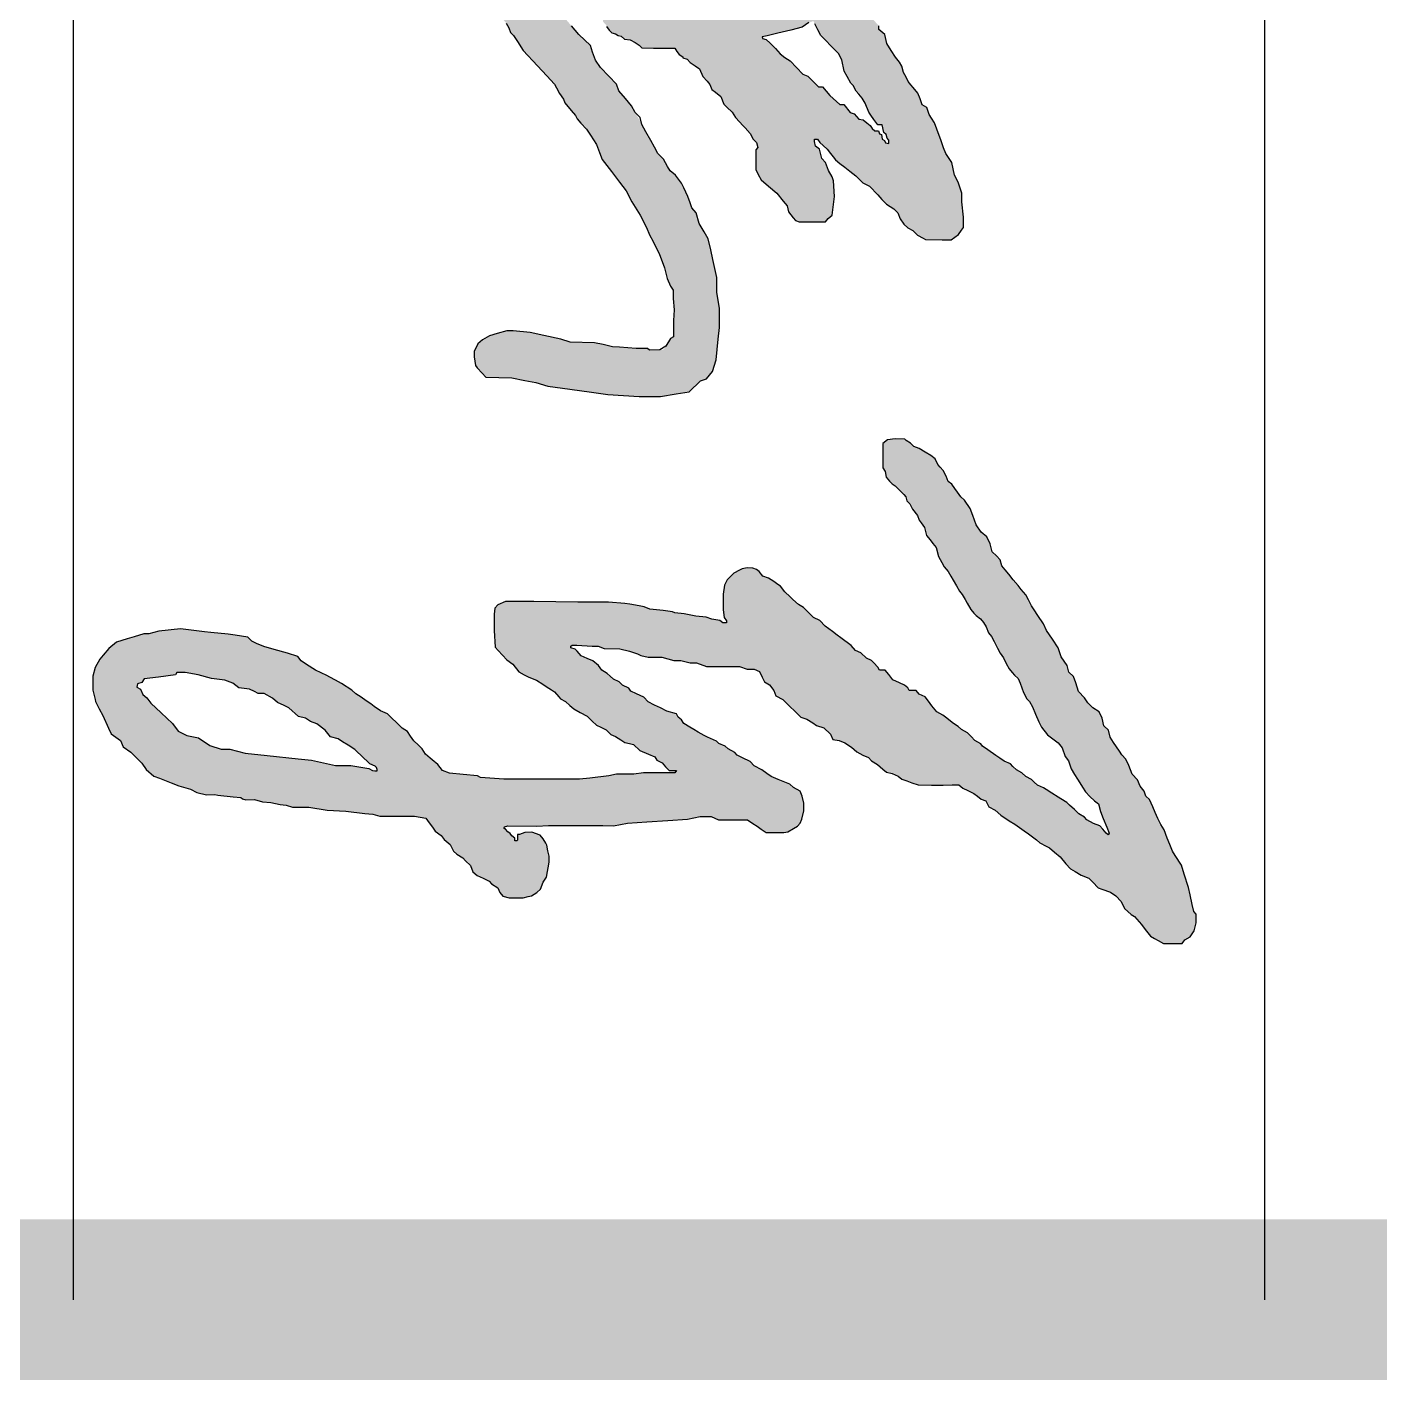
# Model space of a CAD drawing. Extents: x 14207793 to 14719554, y -1675802 to -1228715.
# Drawn here: x 14412658 to 14413670, y -1674662 to -1673651 of the extents above; entities that cross this region are included whole.
import ezdxf

# ---------------------------------------------------------------- set-up
doc = ezdxf.new("R2010")
doc.units = 0
doc.header["$LTSCALE"] = 500
doc.header["$MEASUREMENT"] = 0
doc.layers.get('0').update_dxf_attribs({"linetype": 'CONTINUOUS'})
doc.layers.add('PUB_TITLE', color=4, linetype='CONTINUOUS')

# ---------------------------------------------------------------- blocks, each defined once
blk = doc.blocks.new('dfgj')
h = blk.add_hatch(color=256)
h.dxf.hatch_style = 1
h.paths.add_polyline_path([(26513.1, 19971.4), (26517.3, 19977.7), (26523.4, 19987), (26526.8, 19992.2), (26535.8, 20000), (26539.3, 20003), (26544.1, 20012.1), (26550.9, 20019.7), (26557.2, 20026.8), (26563.4, 20038.2), (26570, 20050.3), (26578.7, 20059.2), (26586.2, 20066.9), (26589.9, 20074.7), (26594.5, 20084.2), (26602.9, 20092.7), (26606.3, 20100.8), (26612.4, 20110.5), (26616.9, 20117.6), (26618.9, 20125.9), (26620.7, 20133.3), (26631, 20144), (26637.8, 20159.6), (26642.7, 20170.7), (26648.5, 20174.6), (26653.4, 20184.1), (26660, 20190.1), (26666.8, 20196.2), (26666.8, 20209.7), (26670.7, 20206.7), (26670.7, 20191.2), (26670.7, 20151), (26673.6, 20133.5), (26673.6, 20102.6), (26676.6, 20088.9), (26680.3, 20055), (26682.2, 20036.9), (26682.2, 20012.7), (26682.2, 19976.9), (26682.2, 19950.2), (26682.2, 19902.4), (26679.4, 19860.7), (26676.5, 19855.6), (26674.1, 19829.8), (26671.8, 19805.4), (26666.9, 19793.1), (26656.4, 19784.6), (26647.9, 19774.6), (26644.8, 19770.9), (26637.8, 19762.7), (26628.1, 19757.1), (26621.7, 19750.4), (26614.1, 19742.2), (26605.4, 19736.2), (26597.2, 19730.5), (26591.4, 19721.3), (26582, 19711.7), (26572.9, 19702.4), (26566, 19695.3), (26560.8, 19682.9), (26552.7, 19671.5), (26548.3, 19665.3), (26542.5, 19657.2), (26536.2, 19648.3), (26530.6, 19638.8), (26523.9, 19631.6), (26512.1, 19613.1), (26506.1, 19602.3), (26500.7, 19592.7), (26497.5, 19587), (26487.9, 19567), (26477.8, 19551.1), (26471.7, 19541.6), (26464.1, 19535.3), (26458, 19517), (26451.2, 19493.3), (26446, 19474.8), (26440.9, 19461.8), (26436.3, 19453.9), (26429.4, 19446.7), (26426, 19424), (26424.2, 19411.7), (26421, 19380.9), (26419.8, 19369.3), (26414.8, 19326.4), (26418.5, 19287.9), (26423.7, 19270.1), (26423.7, 19261.1), (26428.9, 19244), (26432.6, 19231.8), (26438.3, 19212.9), (26449.6, 19199.2), (26461.5, 19189.1), (26468.8, 19182.9), (26483.4, 19174.7), (26498.9, 19170.6), (26523.5, 19170.6), (26540.4, 19174.7), (26544, 19175.5), (26556.8, 19182.1), (26568.6, 19188.1), (26591.7, 19198.7), (26601.6, 19203.3), (26613.4, 19219.6), (26624.7, 19224.6), (26634.1, 19238.2), (26653.8, 19257.8), (26665.2, 19265.8), (26676.7, 19279.4), (26680.6, 19289.3), (26685.3, 19301.2), (26688.9, 19310.1), (26694.1, 19323.4), (26700.2, 19344.7), (26705.7, 19355.6), (26710.1, 19373.1), (26709.4, 19387.5), (26710.8, 19393.3), (26713.5, 19420.1), (26714.9, 19434.1), (26717, 19436.7), (26718.9, 19442.8), (26718.5, 19458.1), (26722.6, 19472.5), (26724, 19487.2), (26727.2, 19504.2), (26728.6, 19514.6), (26732.3, 19525.9), (26732.3, 19554.8), (26737.3, 19587.8), (26739, 19621.2), (26743.5, 19654.7), (26744.3, 19669), (26748.4, 19681.4), (26748.4, 19705), (26748.4, 19724.3), (26748.4, 19742.9), (26751.5, 19763.2), (26760.1, 19769.5), (26767.6, 19775), (26774.7, 19780.2), (26782.4, 19790.6), (26789.4, 19796.1), (26798.7, 19806.5), (26810.6, 19812.4), (26815.6, 19818.5), (26822.4, 19829.1), (26827.5, 19834.2), (26836.1, 19842.7), (26847.1, 19847.1), (26853.5, 19854.6), (26858.6, 19865.5), (26863.6, 19876.3), (26868.6, 19880.1), (26875.5, 19891.3), (26884.3, 19894.8), (26890.8, 19900.3), (26893.5, 19911.7), (26893.5, 19923), (26893.5, 19936.5), (26891.4, 19945.6), (26890.1, 19951.4), (26884.3, 19960.7), (26878.2, 19967.6), (26865.5, 19972.1), (26857, 19978.2), (26829.8, 19982.8), (26819.3, 19982.7), (26809.6, 19980.8), (26799.6, 19978.9), (26796, 19976.7), (26788.6, 19972.4), (26781.7, 19966.7), (26776.8, 19951.8), (26776.9, 19939.4), (26781.7, 19926.8), (26783.7, 19926.8), (26788.6, 19926.7), (26792.3, 19926.5), (26792.3, 19921.7), (26786.9, 19920.9), (26783.1, 19916.4), (26779.2, 19913.4), (26776, 19909.2), (26771.5, 19905.3), (26769.7, 19902.1), (26767, 19903.1), (26765.4, 19909.3), (26765.9, 19961.1), (26764.6, 19981.7), (26764.6, 20007.8), (26765, 20078.7), (26765.1, 20097.6), (26760.4, 20122.2), (26758.1, 20157), (26755.7, 20194), (26753.4, 20229), (26748.8, 20251.6), (26748.8, 20271.4), (26754.6, 20284.5), (26754.6, 20304.2), (26754.6, 20325.3), (26754.6, 20336.1), (26761.1, 20345.7), (26766.1, 20352.9), (26771.2, 20360.4), (26777, 20369), (26777, 20382.4), (26777, 20400.5), (26775.8, 20407.7), (26770, 20417.8), (26765.8, 20425.1), (26760.7, 20429.9), (26753.6, 20432.9), (26738.6, 20436.1), (26725.2, 20436.1), (26712.3, 20433.1), (26703.8, 20429.6), (26696.9, 20418.1), (26690.9, 20411.2), (26687.4, 20402.4), (26682.7, 20390.6), (26677.7, 20377.8), (26671.9, 20370.1), (26665.4, 20361.2), (26658.5, 20347.7), (26651, 20340.4), (26644.2, 20326.9), (26639.4, 20317.3), (26634.6, 20313.5), (26628.1, 20301.5), (26623.7, 20296.3), (26619, 20285.1), (26614.6, 20280.7), (26607.5, 20265), (26604.6, 20258.7), (26598.3, 20248.2), (26593.6, 20240.2), (26589.4, 20233.2), (26583.2, 20222.8), (26576.6, 20218.2), (26571.8, 20212.7), (26566.2, 20209.6), (26561.3, 20192.5), (26555.4, 20180.9), (26550.2, 20170.4), (26544.5, 20159.1), (26536.2, 20151.2), (26530.2, 20138.6), (26525.3, 20128.3), (26520.3, 20124.4), (26515.1, 20113.2), (26508.8, 20107.6), (26504.5, 20097.6), (26498.7, 20091.2), (26494, 20086), (26488, 20076.7), (26479.8, 20070.5), (26471.7, 20060.7), (26467.3, 20050.8), (26462.5, 20040.1), (26454.4, 20032.5), (26450.5, 20028.9), (26448.2, 20021.2), (26445.4, 20021.2), (26443.8, 20024), (26443.8, 20032.2), (26445.6, 20059.7), (26445.6, 20070.2), (26449.7, 20080.9), (26450.3, 20108.5), (26454.2, 20125.8), (26458.9, 20140.2), (26462, 20146.3), (26465.3, 20159.4), (26465.3, 20183.4), (26471.2, 20204.6), (26471.2, 20217.5), (26475.3, 20233.6), (26475.3, 20245.1), (26481.4, 20262.7), (26481.4, 20290.1), (26481.4, 20304.7), (26481.4, 20321.8), (26486.3, 20335.1), (26486.3, 20347.9), (26490.3, 20357.1), (26500.5, 20362.2), (26508.9, 20366.4), (26514.1, 20374.8), (26524.1, 20382.8), (26533.9, 20386.6), (26540.5, 20399), (26552.1, 20410.7), (26561.9, 20420.7), (26568.5, 20427.5), (26571.9, 20431), (26575.4, 20441.3), (26582.2, 20452.2), (26586.4, 20458.9), (26590.6, 20471.7), (26601.9, 20483.6), (26611.5, 20488.1), (26613.3, 20499.2), (26617.3, 20509.3), (26625.2, 20520.9), (26633.7, 20530.5), (26639.8, 20541), (26643.8, 20551.2), (26649.4, 20556.4), (26656, 20567.5), (26664.2, 20576.9), (26669.6, 20583.1), (26672.2, 20593.5), (26676.7, 20604.3), (26682.2, 20610.4), (26685.4, 20619.7), (26688.5, 20628.7), (26692.4, 20640), (26693.2, 20663.6), (26693.2, 20684.5), (26692.2, 20700), (26692.2, 20707.1), (26692.2, 20712.1), (26698.1, 20719.1), (26702.5, 20728), (26707.8, 20738.8), (26712.8, 20745.5), (26717.6, 20752), (26721.1, 20760.1), (26731.7, 20765.6), (26737.4, 20776.7), (26746.6, 20786.6), (26756.3, 20801.9), (26762.5, 20811.8), (26774.2, 20828.7), (26779.4, 20836.2), (26790.5, 20850.1), (26795.7, 20856.6), (26801.3, 20867.5), (26804.5, 20873.5), (26812.2, 20882.4), (26820.8, 20892.3), (26832.7, 20902.5), (26842.1, 20910.7), (26846.9, 20919.2), (26853, 20930), (26858.5, 20943.6), (26865.8, 20950.7), (26875.6, 20960.4), (26877.9, 20966.8), (26883.6, 20982.3), (26889.8, 20991.8), (26900, 21001.3), (26912.3, 21007.2), (26923.2, 21018.9), (26926.8, 21025), (26940.9, 21037.2), (26949.8, 21044.1), (26955.7, 21048.8), (26961.6, 21053.3), (26965.7, 21060.6), (26969.4, 21067), (26974.9, 21076.5), (26974.9, 21092.6), (26974.9, 21103.3), (26974.7, 21109.8), (26968.3, 21114.4), (26963.1, 21123.7), (26952.1, 21130.8), (26938.1, 21134.6), (26922.5, 21134.6), (26917.9, 21130.3), (26905.1, 21127.5), (26888.3, 21123.9), (26875, 21121), (26851.2, 21113.4), (26835.1, 21108.3), (26818.4, 21097.3), (26810.6, 21092.2), (26798.4, 21087.5), (26787.3, 21083.2), (26772.4, 21077.5), (26763.2, 21071.6), (26752.2, 21066.6), (26741.3, 21061.7), (26731.5, 21057.3), (26718.6, 21051.6), (26712.6, 21045.1), (26703.8, 21042.3), (26694.6, 21035.2), (26683.2, 21030.1), (26673.4, 21020.5), (26657.8, 21014.7), (26646.4, 21009.6), (26639, 21002.1), (26632.3, 20998.3), (26616.7, 20987.6), (26607.6, 20981.4), (26594.9, 20978.3), (26587, 20970.5), (26573.4, 20967.4), (26562.2, 20961.7), (26555, 20950.7), (26546.1, 20941.5), (26537.2, 20935.6), (26525.9, 20925.2), (26510.6, 20920.1), (26499.3, 20916.4), (26491.7, 20908.1), (26479.9, 20905), (26464.3, 20894.5), (26448.5, 20889.2), (26432.9, 20878.6), (26417.6, 20868.1), (26405.8, 20862.6), (26391.1, 20853), (26380.7, 20846.2), (26373.5, 20841.5), (26363, 20835.9), (26353.9, 20831.1), (26344.4, 20823.2), (26337.5, 20817.5), (26327.2, 20809), (26317.4, 20800.9), (26309.8, 20794.6), (26302.7, 20788.7), (26291.8, 20785.5), (26284.4, 20779.4), (26277.4, 20771.2), (26263.3, 20767.9), (26251, 20762.1), (26242.3, 20751.9), (26229.5, 20743.2), (26221.2, 20740.1), (26212.8, 20736.9), (26200.5, 20732.2), (26185.7, 20722.2), (26179.7, 20715.7), (26171.1, 20709.6), (26165, 20705.2), (26157, 20699.5), (26152.2, 20693), (26142.8, 20689.8), (26132.8, 20684.5), (26127, 20679), (26122.3, 20674.6), (26112.1, 20669.8), (26105.8, 20662.3), (26099.8, 20652.3), (26093.3, 20641.4), (26089.9, 20632.3), (26084.3, 20626.2), (26079.4, 20618.4), (26077, 20616.2), (26076.2, 20598.5), (26078.4, 20585.4), (26084.5, 20576.9), (26097.4, 20576.9), (26114, 20576.9), (26127.8, 20576.9), (26134.6, 20580.7), (26144.7, 20583), (26151.4, 20589), (26156.2, 20593.2), (26160.1, 20599), (26169, 20607.8), (26175.3, 20614), (26179.3, 20617.9), (26186.9, 20619.7), (26192, 20624.7), (26201.6, 20629.4), (26212.6, 20638.3), (26221, 20641.7), (26225.9, 20645.2), (26234.4, 20651.2), (26248.6, 20654.8), (26256.3, 20661), (26262.5, 20665.9), (26269.6, 20671.6), (26285.9, 20676.1), (26296.4, 20681.8), (26304.2, 20686.1), (26312.8, 20693), (26321.1, 20697.9), (26328.1, 20702), (26337.9, 20707.7), (26347.8, 20713.5), (26353.3, 20718.2), (26362.4, 20723.4), (26369.1, 20727.2), (26380.1, 20733.5), (26386.5, 20739.1), (26390.8, 20742.9), (26396.5, 20750.7), (26403.3, 20755.9), (26411, 20760.5), (26421.8, 20764.9), (26428.1, 20770.5), (26437.1, 20775.1), (26448.8, 20781), (26457.8, 20785.6), (26466.1, 20791.5), (26476.1, 20796.6), (26485.6, 20801.5), (26492.1, 20807), (26497.1, 20811.4), (26502.8, 20817.6), (26511.2, 20821.5), (26528.2, 20827.5), (26539.3, 20833.4), (26543.9, 20838), (26553.7, 20843.3), (26566.7, 20848.8), (26580.1, 20854.7), (26589.9, 20859.3), (26603.1, 20870.2), (26610.3, 20879.5), (26617.6, 20888.8), (26626.7, 20896.1), (26642.1, 20901.4), (26649.5, 20907.6), (26663.8, 20911.9), (26673.7, 20918), (26682.3, 20923.4), (26688.6, 20927.3), (26696.5, 20932.3), (26704.8, 20937.5), (26712.9, 20945.1), (26720.6, 20953.9), (26726.4, 20960.6), (26740, 20964.5), (26752.1, 20969.3), (26767.9, 20975.7), (26778.3, 20979.9), (26781.1, 20977.9), (26778.5, 20974.2), (26771.5, 20968.2), (26765.6, 20963.1), (26761.2, 20951.8), (26754.7, 20940.1), (26750, 20936), (26743.8, 20925.8), (26736.4, 20917.8), (26728.6, 20909.3), (26724, 20904.3), (26717.4, 20893.8), (26714.4, 20889.1), (26707.4, 20877.9), (26700.8, 20867.3), (26697.9, 20862.7), (26692.9, 20852.2), (26687.4, 20846.1), (26682.9, 20841.3), (26677.5, 20831.5), (26671.1, 20824.2), (26665.7, 20814.5), (26659.8, 20808.2), (26654.8, 20804), (26650.1, 20793.1), (26644.7, 20785.3), (26639.9, 20778.2), (26630, 20763.9), (26623.6, 20754.5), (26619.4, 20751.5), (26613.2, 20740.7), (26606.4, 20734), (26599.7, 20727.3), (26594, 20717), (26588.2, 20711.1), (26583.3, 20702.4), (26571.7, 20688.1), (26568.2, 20683.9), (26562.3, 20672.8), (26551.6, 20664.3), (26543.4, 20657.9), (26535.9, 20652), (26531.1, 20641.3), (26524.2, 20635.9), (26524.2, 20623.9), (26519.7, 20621.2), (26514.7, 20615.4), (26510.8, 20606.7), (26505.4, 20594.8), (26496.1, 20587.3), (26488.3, 20580.9), (26488.3, 20571.1), (26482.8, 20568.2), (26475.2, 20560.6), (26471.1, 20556.5), (26466.9, 20547.7), (26457.2, 20537.6), (26453, 20528.3), (26444.5, 20520.6), (26438.9, 20513.1), (26435.9, 20509), (26430.7, 20502.2), (26425.9, 20495.7), (26419.4, 20487), (26409.6, 20474), (26399.6, 20464.5), (26394.4, 20453.5), (26388.8, 20447.9), (26382.1, 20441.2), (26376.6, 20435.7), (26371.2, 20426.8), (26362.1, 20416.8), (26357.5, 20411.7), (26348.6, 20402.1), (26338.9, 20394.7), (26335.4, 20389.7), (26330.5, 20382.7), (26324.1, 20373.6), (26320.9, 20363.4), (26312.8, 20356.7), (26309, 20351.7), (26306.3, 20345.6), (26305.9, 20335.3), (26307.5, 20326.2), (26309.9, 20321.5), (26315.2, 20311.5), (26327.6, 20299.6), (26337, 20294.8), (26353.1, 20292.8), (26367, 20292.8), (26380.8, 20292.8), (26394.3, 20294.2), (26400.5, 20298.3), (26404, 20298.3), (26404, 20291.9), (26400, 20286.8), (26397.4, 20272.7), (26393.6, 20262.1), (26392.1, 20244.2), (26388, 20223.4), (26386.1, 20206.5), (26384.3, 20202.7), (26382.2, 20185.7), (26379.3, 20161.9), (26375.3, 20151.8), (26373.6, 20142.9), (26370.9, 20126.2), (26369.6, 20117.6), (26367, 20088.5), (26367, 20062.9), (26367, 20033.7), (26365.7, 19955.3), (26365.7, 19905.1), (26372.1, 19891.5), (26377.8, 19886.1), (26388.6, 19884.8), (26404.3, 19884.8), (26417.4, 19884.8), (26447, 19886.8), (26453.4, 19892.2), (26469.9, 19907.8), (26477.3, 19918.4), (26490.9, 19929), (26496.4, 19938.5), (26500.9, 19946.4), (26505.9, 19960.4)])
h.paths.add_polyline_path([(26661.3, 19675.4), (26664.8, 19676.5), (26667.2, 19676.5), (26667.2, 19672.4), (26667.1, 19668.5), (26663.3, 19661.7), (26657.9, 19629.9), (26657.9, 19602.6), (26648.6, 19560), (26646, 19536.1), (26640, 19481.1), (26635.8, 19441.7), (26628.7, 19414.2), (26628.7, 19399.1), (26622.5, 19378.7), (26608.5, 19358.8), (26604.4, 19337.9), (26597, 19322.5), (26583.2, 19312.2), (26564.2, 19292), (26546.9, 19273.6), (26537.6, 19266.5), (26531.6, 19259.3), (26521.9, 19255.2), (26518.3, 19248.8), (26512.8, 19249.9), (26510.2, 19257.5), (26503.8, 19262), (26500.4, 19287.4), (26496.4, 19317.9), (26492.6, 19320), (26492.6, 19334.7), (26496.2, 19357.8), (26503.2, 19381.7), (26506.2, 19405.7), (26511.5, 19419.8), (26519.5, 19430.4), (26521.9, 19449.5), (26526.3, 19458.1), (26529.7, 19465), (26529.7, 19475.3), (26537.8, 19490.3), (26545.9, 19499.4), (26551.3, 19511.1), (26555.4, 19519.7), (26570.6, 19536.7), (26573.5, 19549.1), (26579.8, 19558.3), (26583.6, 19569.5), (26595.1, 19584.2), (26606.9, 19593.7), (26610.7, 19607.5), (26615.5, 19615), (26621.9, 19624.8), (26629.6, 19636.8), (26633.7, 19641.2), (26640.3, 19648.1), (26655.2, 19663.9), (26659.1, 19673.1)], flags=16)
h = blk.add_hatch(color=256)
h.dxf.hatch_style = 1
h.paths.add_polyline_path([(25690.2, 20443.1), (25690.2, 20458), (25690.2, 20474.8), (25684.1, 20479.6), (25678.1, 20486.4), (25645, 20490.7), (25617.1, 20488.9), (25609.6, 20486.7), (25598.7, 20480.4), (25584.1, 20474.5), (25577.1, 20468.4), (25560.5, 20464), (25555.5, 20456.8), (25546.9, 20455), (25543, 20455), (25543, 20460.7), (25548.7, 20464.4), (25554.1, 20470.4), (25560.6, 20477.9), (25568.4, 20483.9), (25574.2, 20488.3), (25579.9, 20492.6), (25586, 20500.5), (25592.8, 20509.3), (25599.8, 20518.3), (25608, 20528.8), (25620.3, 20541.1), (25626.3, 20552.9), (25642, 20567.7), (25650, 20575.2), (25658.5, 20583.2), (25666.6, 20596.2), (25673.8, 20603.6), (25684.5, 20607.7), (25694, 20614.1), (25700.7, 20621.3), (25705.7, 20630.2), (25713.6, 20638.8), (25718.9, 20648.6), (25721.3, 20653), (25722.2, 20682.6), (25722.2, 20698.6), (25712.4, 20711.7), (25704.7, 20717.1), (25699.9, 20720.5), (25681.9, 20720.5), (25654.1, 20717.7), (25639.2, 20717.7), (25619.2, 20710.9), (25607.1, 20704.4), (25584.3, 20699.4), (25568.1, 20689.1), (25558.2, 20684.7), (25545.7, 20680.8), (25525, 20673.1), (25513.7, 20669), (25505.4, 20663.6), (25498.8, 20659.4), (25486.2, 20655.2), (25481.6, 20647.1), (25471.1, 20643.1), (25460.9, 20639.2), (25450.7, 20630.8), (25445.8, 20626.8), (25439.9, 20621.9), (25432.7, 20618.3), (25424, 20613.9), (25412.8, 20610.5), (25405.7, 20606.7), (25396.7, 20599.1), (25385, 20591.9), (25372.4, 20584.2), (25356.7, 20580.3), (25347.6, 20569.7), (25340.9, 20569.7), (25334.5, 20563.8), (25324.6, 20554.8), (25315.1, 20549), (25305.6, 20536.8), (25301, 20534), (25294.6, 20537.4), (25285.1, 20542.4), (25279, 20548.4), (25264, 20553.3), (25254.7, 20556.4), (25245.4, 20559.5), (25231.9, 20556.2), (25224.2, 20548.2), (25203.7, 20528), (25183.3, 20507.8), (25176.9, 20492.3), (25172.8, 20482.6), (25167.5, 20472.1), (25165.4, 20453), (25165.4, 20434.1), (25165.8, 20419), (25156.2, 20412.9), (25150.3, 20399), (25144.8, 20390.2), (25141.3, 20384.7), (25135.3, 20375.2), (25128.5, 20364.4), (25119.9, 20354.9), (25113.8, 20343), (25110.3, 20333), (25105, 20318), (25103.4, 20301.7), (25103.4, 20287.5), (25103.4, 20274.7), (25103.4, 20270), (25108.6, 20263.4), (25108.9, 20254.1), (25114, 20248.8), (25124.4, 20244.4), (25133.8, 20243.3), (25143.8, 20243.3), (25154.2, 20245.8), (25157.4, 20247.7), (25166.4, 20252.9), (25170.6, 20264.6), (25174.4, 20272.3), (25177.1, 20286.9), (25180.1, 20291.5), (25181.1, 20301.6), (25184.7, 20306.8), (25189.3, 20313.3), (25192.7, 20315.2), (25192.7, 20324.5), (25197.2, 20329.1), (25202.4, 20330.2), (25206.3, 20338.3), (25214.7, 20346.7), (25219, 20353.3), (25232, 20366.6), (25233.2, 20372), (25233.2, 20379.6), (25239.1, 20383.6), (25247.2, 20390.7), (25252.8, 20395.7), (25256.4, 20400.3), (25257.9, 20402.3), (25263.2, 20397), (25264.8, 20392), (25264.8, 20369.1), (25269.1, 20362), (25270.3, 20347), (25275.5, 20342.4), (25275.5, 20326.3), (25281.2, 20307.5), (25287.4, 20291.5), (25292.8, 20283.4), (25290, 20268), (25285.7, 20263.7), (25284, 20256), (25278.4, 20250.9), (25276.1, 20246.6), (25270.6, 20246.6), (25267.7, 20234.3), (25260.2, 20230.8), (25256.7, 20221.7), (25248.9, 20218.6), (25242.6, 20209.7), (25234.3, 20202.3), (25234.3, 20180.1), (25233.6, 20156.8), (25238.4, 20149.5), (25245.7, 20142.8), (25260.4, 20141.7), (25275, 20143.4), (25283.9, 20143.4), (25286.3, 20141), (25286.3, 20136.1), (25282.4, 20133.7), (25280.5, 20131), (25271.2, 20131), (25265.5, 20131), (25259.5, 20123.9), (25256.7, 20104.5), (25258.7, 20084.6), (25261.3, 20079.5), (25267.1, 20072.8), (25276.7, 20072), (25284.1, 20072), (25298.1, 20072), (25311.2, 20072), (25314.6, 20077.5), (25318.4, 20078.8), (25333.6, 20078.8), (25339.7, 20084.4), (25342.2, 20085.2), (25348.7, 20089.6), (25353.4, 20094.4), (25355.1, 20100.7), (25358.5, 20106), (25359.5, 20111.1), (25364.8, 20117.2), (25365.8, 20126.8), (25370.8, 20135.8), (25375.7, 20143.1), (25380.4, 20147.9), (25380.6, 20168.9), (25380.8, 20181.7), (25380.8, 20197.3), (25380.8, 20206.4), (25386.7, 20210.4), (25392.3, 20214.4), (25396.2, 20221.1), (25397.8, 20221), (25400.2, 20228.4), (25406.1, 20234), (25412.3, 20242.9), (25417.7, 20250.7), (25431.1, 20256.7), (25439.8, 20264), (25445.3, 20268.6), (25454.5, 20272.2), (25459.4, 20278.7), (25466.8, 20288.3), (25480.6, 20293.9), (25485.6, 20299.1), (25494.9, 20308.7), (25504.5, 20314.6), (25511.9, 20321.5), (25518.7, 20327.8), (25522.8, 20331.6), (25532.6, 20340.6), (25542.8, 20346), (25548.7, 20352.1), (25557.5, 20354.5), (25562, 20350.7), (25573.8, 20350.7), (25586.8, 20350.7), (25596.9, 20350.7), (25605.5, 20355.2), (25615.2, 20360.3), (25626.6, 20373.4), (25639.1, 20387.9), (25653.3, 20399.4), (25661.7, 20406.3), (25672, 20408.8), (25682.9, 20417.5), (25687.9, 20421.5), (25690.1, 20427.9)])
h.paths.add_polyline_path([(25332.5, 20453.2), (25337.5, 20455.7), (25347.9, 20461), (25358.5, 20466.6), (25366.7, 20474.6), (25377.1, 20484.8), (25390.3, 20497.7), (25401.4, 20503.7), (25422, 20508.2), (25431.1, 20513.1), (25443.1, 20519.7), (25447.3, 20524.1), (25457.1, 20529.4), (25462.5, 20534.1), (25469.7, 20540.3), (25478.6, 20545.4), (25494.9, 20551.9), (25499.8, 20555.4), (25507.9, 20561.1), (25517.3, 20567.8), (25517.3, 20575.6), (25531.1, 20578.8), (25534.6, 20582.5), (25541.2, 20584.3), (25544.6, 20587.8), (25550.5, 20587.8), (25549.2, 20581.7), (25545.1, 20579.6), (25543, 20575.9), (25534.8, 20574.5), (25533.4, 20571), (25528.1, 20569.1), (25528.1, 20562.4), (25523.9, 20557.6), (25518.5, 20554.1), (25513.7, 20548.4), (25508.3, 20542.1), (25507, 20534.3), (25497.9, 20525.8), (25495.1, 20518.9), (25480.9, 20507.3), (25480.9, 20500), (25465, 20482.2), (25449.6, 20469.3), (25449.6, 20462.6), (25430.4, 20443.4), (25427.2, 20434.3), (25403.5, 20411.8), (25397.4, 20402.1), (25390.7, 20393.9), (25381.2, 20386), (25377.4, 20381.9), (25372, 20376.3), (25365.5, 20369.3), (25363.4, 20362.9), (25360.7, 20362.3), (25359.1, 20370.9), (25354.3, 20390), (25348.6, 20413), (25343.5, 20433.1), (25335.4, 20445.4)], flags=16)
h = blk.add_hatch(color=256)
h.dxf.hatch_style = 1
h.paths.add_polyline_path([(24892.3, 19832), (24892.3, 19732.5), (24892.3, 19694.3), (24901.4, 19685.2), (24912.3, 19680.6), (24931.2, 19676.9), (24949.4, 19676.9), (24966.9, 19685.3), (24994.1, 19717.6), (25001.3, 19731.2), (25004.7, 19743.6), (25006.8, 19751.4), (25010.9, 19766.7), (25015.4, 19783.2), (25018, 19792.9), (25020.1, 19800.5), (25020.4, 19800.4), (25021.2, 19802.1), (25025.9, 19797.3), (25035.9, 19791.8), (25056.9, 19787.6), (25087.7, 19786.1), (25132.6, 19786.1), (25140.1, 19788.5), (25155.1, 19790.1), (25174.9, 19799.2), (25189.5, 19806.8), (25197.6, 19812), (25211.2, 19815.8), (25218.8, 19821.7), (25228, 19826.2), (25233.7, 19831), (25241.7, 19837.7), (25249, 19842.4), (25258.2, 19848.5), (25275.5, 19858.3), (25281.5, 19862.8), (25285.6, 19868.5), (25303.3, 19877.9), (25307.8, 19885.4), (25316.7, 19889.8), (25324.3, 19896.3), (25328.9, 19900.2), (25339.8, 19909.4), (25352.7, 19914.3), (25359.7, 19920.8), (25385.2, 19936.8), (25430.3, 19978.5), (25444.7, 19992.4), (25461.7, 20001.3), (25471.7, 20008.6), (25478.3, 20010.9), (25491.6, 20022), (25520, 20045.8), (25548.6, 20065.5), (25579.2, 20077.5), (25600.6, 20093.9), (25619.2, 20108.1), (25634.7, 20119.9), (25654.5, 20129.9), (25677.9, 20145.1), (25700, 20156.3), (25713, 20161.5), (25724.9, 20167.8), (25735, 20173), (25746.1, 20178.8), (25771.9, 20187.9), (25790.8, 20192.8), (25804.4, 20198.9), (25811.6, 20203.6), (25826.4, 20203.6), (25846.6, 20205.6), (25865.4, 20204), (25883.4, 20204), (25894.5, 20204.3), (25897.4, 20198.9), (25917.2, 20186.8), (25918.5, 20161.2), (25915.7, 20157.9), (25915.7, 20138), (25913.4, 20107.8), (25912.5, 20095.8), (25908.6, 20079), (25905.3, 20063.6), (25904.4, 20020.3), (25898.8, 20003.9), (25887, 19949.2), (25884.3, 19918.7), (25884.3, 19907.8), (25892.8, 19876.4), (25899.9, 19864), (25906.9, 19856.1), (25921, 19849.2), (25930.3, 19849.2), (25945.6, 19851.5), (25950.2, 19854.6), (25966.8, 19870.4), (25967.6, 19916.3), (25972.2, 19939.3), (25976.1, 19959.2), (25982.5, 19980.4), (25988, 20019.6), (25993.5, 20058.1), (25997.6, 20087.1), (26001.1, 20143), (26001.1, 20181.1), (25992.8, 20232.3), (25973.3, 20252), (25969.8, 20263.2), (25956.2, 20273.9), (25935.9, 20279.9), (25878.3, 20286.1), (25843.9, 20286.1), (25815.8, 20281.5), (25789.2, 20281.5), (25756.8, 20274.3), (25720, 20266.1), (25708, 20259), (25698.7, 20253.4), (25692.8, 20249.8), (25674.2, 20244.8), (25665.1, 20236.6), (25644.6, 20230), (25621.2, 20218.3), (25606.8, 20207.6), (25598.9, 20198), (25578.4, 20186.5), (25568.1, 20176.4), (25556.9, 20170.2), (25545.3, 20163.8), (25529.7, 20155.1), (25495.7, 20136.4), (25495.4, 20136.1), (25483.4, 20129.6), (25470.7, 20118.8), (25456.5, 20106.8), (25445, 20102.5), (25430.6, 20088.8), (25407.6, 20066.9), (25375.8, 20056.2), (25356.7, 20035.8), (25340.9, 20022.4), (25331.3, 20014.2), (25323.5, 20007.6), (25315, 20000.4), (25295.5, 19988.3), (25268.9, 19966.7), (25260.1, 19959.6), (25238.6, 19942.1), (25222.9, 19929.4), (25207.2, 19924.2), (25187.8, 19908.1), (25172, 19895.1), (25154.2, 19886.3), (25140.2, 19879.4), (25121.2, 19870), (25128.3, 19881), (25135.2, 19891.7), (25160.3, 19911.8), (25169.3, 19923.5), (25180.1, 19944.6), (25180.1, 19985.8), (25174.1, 19992.5), (25162.6, 19997.8), (25148.4, 20000.2), (25137.2, 19995.4), (25127.8, 19988.2), (25116.4, 19978), (25101.8, 19963.2), (25092.4, 19953.6), (25078.5, 19939.5), (25054.7, 19915.4), (25052.3, 19909.7), (25046, 19905.6), (25041.8, 19898.7), (25036.4, 19884.4), (25034.5, 19901.9), (25029.2, 19908.4), (25023, 19912.9), (25006.7, 19915.9), (24999.5, 19915.9), (24996.9, 19915), (24984.7, 19907.4), (24975.7, 19895.9), (24976, 19947.6), (24979.8, 19967.8), (24981, 20003.4), (24985.5, 20028.3), (24985.1, 20096.4), (24989.1, 20140.4), (24989.1, 20188.1), (24989.1, 20209.1), (24996.4, 20250.7), (24997.2, 20290.8), (25001.5, 20321.3), (25001.5, 20348.5), (25001.5, 20360.2), (25005.8, 20386.4), (25005.8, 20409.8), (25005.8, 20429.9), (25010.9, 20457.5), (25011.3, 20490.2), (25008.8, 20502.2), (25008.8, 20517), (25012.1, 20544.1), (25008.5, 20554.1), (25008.5, 20563), (25004.7, 20581.1), (25001.2, 20596.2), (24998.7, 20607.4), (24996.9, 20626.6), (24992.6, 20649.8), (24968.4, 20679.3), (24962.7, 20682.9), (24947.6, 20685), (24931.3, 20685), (24927, 20680.9), (24907.8, 20663.2), (24903, 20656.5), (24905.2, 20607.9), (24914.7, 20586.2), (24925.7, 20568.8), (24931.2, 20560.1), (24931.2, 20526.4), (24931.5, 20520.5), (24934.7, 20516.3), (24934.9, 20491.8), (24931.9, 20486.3), (24931, 20434.5), (24930.2, 20395.3), (24926.9, 20374.7), (24921, 20337.9), (24916, 20233.1), (24913, 20168.7), (24907.7, 20115), (24900.7, 19990), (24897.7, 19899.6)])
for points in [[(26077, 20616.2), (26076.2, 20598.5), (26078.4, 20585.4), (26084.5, 20576.9), (26097.4, 20576.9), (26114, 20576.9), (26127.8, 20576.9), (26134.6, 20580.7), (26144.7, 20583), (26151.4, 20589), (26156.2, 20593.2), (26160.1, 20599), (26169, 20607.8), (26175.3, 20614), (26179.3, 20617.9), (26186.9, 20619.7), (26192, 20624.7), (26201.6, 20629.4), (26212.6, 20638.3), (26221, 20641.7), (26225.9, 20645.2), (26234.4, 20651.2), (26248.6, 20654.8), (26256.3, 20661), (26262.5, 20665.9), (26269.6, 20671.6), (26285.9, 20676.1), (26296.4, 20681.8), (26304.2, 20686.1), (26312.8, 20693), (26321.1, 20697.9), (26328.1, 20702), (26337.9, 20707.7), (26347.8, 20713.5), (26353.3, 20718.2), (26362.4, 20723.4), (26369.1, 20727.2), (26380.1, 20733.5), (26386.5, 20739.1), (26390.8, 20742.9), (26396.5, 20750.7), (26403.3, 20755.9), (26411, 20760.5), (26421.8, 20764.9), (26428.1, 20770.5), (26437.1, 20775.1), (26448.8, 20781), (26457.8, 20785.6), (26466.1, 20791.5), (26476.1, 20796.6), (26485.6, 20801.5), (26492.1, 20807), (26497.1, 20811.4), (26502.8, 20817.6), (26511.2, 20821.5), (26528.2, 20827.5), (26539.3, 20833.4), (26543.9, 20838), (26553.7, 20843.3), (26566.7, 20848.8), (26580.1, 20854.7), (26589.9, 20859.3), (26603.1, 20870.2), (26610.3, 20879.5), (26617.6, 20888.8), (26626.7, 20896.1), (26642.1, 20901.4), (26649.5, 20907.6), (26663.8, 20911.9), (26673.7, 20918), (26682.3, 20923.4), (26688.6, 20927.3), (26696.5, 20932.3), (26704.8, 20937.5), (26712.9, 20945.1), (26720.6, 20953.9), (26726.4, 20960.6), (26740, 20964.5), (26752.1, 20969.3), (26767.9, 20975.7), (26778.3, 20979.9), (26781.1, 20977.9), (26778.5, 20974.2), (26771.5, 20968.2), (26765.6, 20963.1), (26761.2, 20951.8), (26754.7, 20940.1), (26750, 20936), (26743.8, 20925.8), (26736.4, 20917.8), (26728.6, 20909.3), (26724, 20904.3), (26717.4, 20893.8), (26714.4, 20889.1), (26707.4, 20877.9), (26700.8, 20867.3), (26697.9, 20862.7), (26692.9, 20852.2), (26687.4, 20846.1), (26682.9, 20841.3), (26677.5, 20831.5), (26671.1, 20824.2), (26665.7, 20814.5), (26659.8, 20808.2), (26654.8, 20804), (26650.1, 20793.1), (26644.7, 20785.3), (26639.9, 20778.2), (26630, 20763.9), (26623.6, 20754.5), (26619.4, 20751.5), (26613.2, 20740.7), (26606.4, 20734), (26599.7, 20727.3), (26594, 20717), (26588.2, 20711.1), (26583.3, 20702.4), (26571.7, 20688.1), (26568.2, 20683.9), (26562.3, 20672.8), (26551.6, 20664.3), (26543.4, 20657.9), (26535.9, 20652), (26531.1, 20641.3), (26524.2, 20635.9), (26524.2, 20623.9), (26519.7, 20621.2), (26514.7, 20615.4), (26510.8, 20606.7), (26505.4, 20594.8), (26496.1, 20587.3), (26488.3, 20580.9), (26488.3, 20571.1), (26482.8, 20568.2), (26475.2, 20560.6), (26471.1, 20556.5), (26466.9, 20547.7), (26457.2, 20537.6), (26453, 20528.3), (26444.5, 20520.6), (26438.9, 20513.1), (26435.9, 20509), (26430.7, 20502.2), (26425.9, 20495.7), (26419.4, 20487), (26409.6, 20474), (26399.6, 20464.5), (26394.4, 20453.5), (26388.8, 20447.9), (26382.1, 20441.2), (26376.6, 20435.7), (26371.2, 20426.8), (26362.1, 20416.8), (26357.5, 20411.7), (26348.6, 20402.1), (26338.9, 20394.7), (26335.4, 20389.7), (26330.5, 20382.7), (26324.1, 20373.6), (26320.9, 20363.4), (26312.8, 20356.7), (26309, 20351.7), (26306.3, 20345.6), (26305.9, 20335.3), (26307.5, 20326.2), (26309.9, 20321.5), (26315.2, 20311.5), (26327.6, 20299.6), (26337, 20294.8), (26353.1, 20292.8), (26367, 20292.8), (26380.8, 20292.8), (26394.3, 20294.2), (26400.5, 20298.3), (26404, 20298.3), (26404, 20291.9), (26400, 20286.8), (26397.4, 20272.7), (26393.6, 20262.1), (26392.1, 20244.2), (26388, 20223.4), (26386.1, 20206.5), (26384.3, 20202.7), (26382.2, 20185.7), (26379.3, 20161.9), (26375.3, 20151.8), (26373.6, 20142.9), (26370.9, 20126.2), (26369.6, 20117.6), (26367, 20088.5), (26367, 20062.9), (26367, 20033.7), (26365.7, 19955.3), (26365.7, 19905.1), (26372.1, 19891.5), (26377.8, 19886.1), (26388.6, 19884.8), (26404.3, 19884.8), (26417.4, 19884.8), (26447, 19886.8), (26453.4, 19892.2), (26469.9, 19907.8), (26477.3, 19918.4), (26490.9, 19929), (26496.4, 19938.5), (26500.9, 19946.4), (26505.9, 19960.4), (26513.1, 19971.4), (26517.3, 19977.7), (26523.4, 19987), (26526.8, 19992.2), (26535.8, 20000), (26539.3, 20003), (26544.1, 20012.1), (26550.9, 20019.7), (26557.2, 20026.8), (26563.4, 20038.2), (26570, 20050.3), (26578.7, 20059.2), (26586.2, 20066.9), (26589.9, 20074.7), (26594.5, 20084.2), (26602.9, 20092.7), (26606.3, 20100.8), (26612.4, 20110.5), (26616.9, 20117.6), (26618.9, 20125.9), (26620.7, 20133.3), (26631, 20144), (26637.8, 20159.6), (26642.7, 20170.7), (26648.5, 20174.6), (26653.4, 20184.1), (26660, 20190.1), (26666.8, 20196.2), (26666.8, 20209.7), (26670.7, 20206.7), (26670.7, 20191.2), (26670.7, 20151), (26673.6, 20133.5), (26673.6, 20102.6), (26676.6, 20088.9), (26680.3, 20055), (26682.2, 20036.9), (26682.2, 20012.7), (26682.2, 19976.9), (26682.2, 19950.2), (26682.2, 19902.4), (26679.4, 19860.7), (26676.5, 19855.6), (26674.1, 19829.8), (26671.8, 19805.4), (26666.9, 19793.1), (26656.4, 19784.6), (26647.9, 19774.6), (26644.8, 19770.9), (26637.8, 19762.7), (26628.1, 19757.1), (26621.7, 19750.4), (26614.1, 19742.2), (26605.4, 19736.2), (26597.2, 19730.5), (26591.4, 19721.3), (26582, 19711.7), (26572.9, 19702.4), (26566, 19695.3), (26560.8, 19682.9), (26552.7, 19671.5), (26548.3, 19665.3), (26542.5, 19657.2), (26536.2, 19648.3), (26530.6, 19638.8), (26523.9, 19631.6), (26512.1, 19613.1), (26506.1, 19602.3), (26500.7, 19592.7), (26497.5, 19587), (26487.9, 19567), (26477.8, 19551.1), (26471.7, 19541.6), (26464.1, 19535.3), (26458, 19517), (26451.2, 19493.3), (26446, 19474.8), (26440.9, 19461.8), (26436.3, 19453.9), (26429.4, 19446.7), (26426, 19424), (26424.2, 19411.7), (26421, 19380.9), (26419.8, 19369.3), (26414.8, 19326.4), (26418.5, 19287.9), (26423.7, 19270.1), (26423.7, 19261.1), (26428.9, 19244), (26432.6, 19231.8), (26438.3, 19212.9), (26449.6, 19199.2), (26461.5, 19189.1), (26468.8, 19182.9), (26483.4, 19174.7), (26498.9, 19170.6), (26523.5, 19170.6), (26540.4, 19174.7), (26544, 19175.5), (26556.8, 19182.1), (26568.6, 19188.1), (26591.7, 19198.7), (26601.6, 19203.3), (26613.4, 19219.6), (26624.7, 19224.6), (26634.1, 19238.2), (26653.8, 19257.8), (26665.2, 19265.8), (26676.7, 19279.4), (26680.6, 19289.3), (26685.3, 19301.2), (26688.9, 19310.1), (26694.1, 19323.4), (26700.2, 19344.7), (26705.7, 19355.6), (26710.1, 19373.1), (26709.4, 19387.5), (26710.8, 19393.3), (26713.5, 19420.1), (26714.9, 19434.1), (26717, 19436.7), (26718.9, 19442.8), (26718.5, 19458.1), (26722.6, 19472.5), (26724, 19487.2), (26727.2, 19504.2), (26728.6, 19514.6), (26732.3, 19525.9), (26732.3, 19554.8), (26737.3, 19587.8), (26739, 19621.2), (26743.5, 19654.7), (26744.3, 19669), (26748.4, 19681.4), (26748.4, 19705), (26748.4, 19724.3), (26748.4, 19742.9), (26751.5, 19763.2), (26760.1, 19769.5), (26767.6, 19775), (26774.7, 19780.2), (26782.4, 19790.6), (26789.4, 19796.1), (26798.7, 19806.5), (26810.6, 19812.4), (26815.6, 19818.5), (26822.4, 19829.1), (26827.5, 19834.2), (26836.1, 19842.7), (26847.1, 19847.1), (26853.5, 19854.6), (26858.6, 19865.5), (26863.6, 19876.3), (26868.6, 19880.1), (26875.5, 19891.3), (26884.3, 19894.8), (26890.8, 19900.3), (26893.5, 19911.7), (26893.5, 19923), (26893.5, 19936.5), (26891.4, 19945.6), (26890.1, 19951.4), (26884.3, 19960.7), (26878.2, 19967.6), (26865.5, 19972.1), (26857, 19978.2), (26829.8, 19982.8), (26819.3, 19982.7), (26809.6, 19980.8), (26799.6, 19978.9), (26796, 19976.7), (26788.6, 19972.4), (26781.7, 19966.7), (26776.8, 19951.8), (26776.9, 19939.4), (26780.5, 19930), (26780.8, 19926.8), (26783.7, 19926.8), (26788.6, 19926.7), (26790.7, 19926.6), (26792.3, 19925.9), (26792.3, 19923.4), (26792, 19921.7), (26790.5, 19921.5), (26788.4, 19921.5), (26787.4, 19921.5), (26783.1, 19916.4), (26779.2, 19913.4), (26776, 19909.2), (26771.5, 19905.3), (26769.7, 19902.1), (26767, 19903.1), (26765.4, 19909.3), (26765.9, 19961.1), (26764.6, 19981.7), (26764.6, 20007.8), (26765, 20078.7), (26765.1, 20097.6), (26760.4, 20122.2), (26758.1, 20157), (26755.7, 20194), (26753.4, 20229), (26748.8, 20251.6), (26748.8, 20271.4), (26754.6, 20284.5), (26754.6, 20304.2), (26754.6, 20325.3), (26754.6, 20336.1), (26761.1, 20345.7), (26766.1, 20352.9), (26771.2, 20360.4), (26777, 20369), (26777, 20382.4), (26777, 20400.5), (26775.8, 20407.7), (26770, 20417.8), (26765.8, 20425.1), (26760.7, 20429.9), (26753.6, 20432.9), (26738.6, 20436.1), (26725.2, 20436.1), (26712.3, 20433.1), (26703.8, 20429.6), (26696.9, 20418.1), (26690.9, 20411.2), (26687.4, 20402.4), (26682.7, 20390.6), (26677.7, 20377.8), (26671.9, 20370.1), (26665.4, 20361.2), (26658.5, 20347.7), (26651, 20340.4), (26644.2, 20326.9), (26639.4, 20317.3), (26634.6, 20313.5), (26628.1, 20301.5), (26623.7, 20296.3), (26619, 20285.1), (26614.6, 20280.7), (26607.5, 20265), (26604.6, 20258.7), (26598.3, 20248.2), (26593.6, 20240.2), (26589.4, 20233.2), (26583.2, 20222.8), (26576.6, 20218.2), (26571.8, 20212.7), (26566.2, 20209.6), (26561.3, 20192.5), (26555.4, 20180.9), (26550.2, 20170.4), (26544.5, 20159.1), (26536.2, 20151.2), (26530.2, 20138.6), (26525.3, 20128.3), (26520.3, 20124.4), (26515.1, 20113.2), (26508.8, 20107.6), (26504.5, 20097.6), (26498.7, 20091.2), (26494, 20086), (26488, 20076.7), (26479.8, 20070.5), (26471.7, 20060.7), (26467.3, 20050.8), (26462.5, 20040.1), (26454.4, 20032.5), (26450.5, 20028.9), (26448.2, 20021.2), (26445.4, 20021.2), (26443.8, 20024), (26443.8, 20032.2), (26445.6, 20059.7), (26445.6, 20070.2), (26449.7, 20080.9), (26450.3, 20108.5), (26454.2, 20125.8), (26458.9, 20140.2), (26462, 20146.3), (26465.3, 20159.4), (26465.3, 20183.4), (26471.2, 20204.6), (26471.2, 20217.5), (26475.3, 20233.6), (26475.3, 20245.1), (26481.4, 20262.7), (26481.4, 20290.1), (26481.4, 20304.7), (26481.4, 20321.8), (26486.3, 20335.1), (26486.3, 20347.9), (26490.3, 20357.1), (26500.5, 20362.2), (26508.9, 20366.4), (26514.1, 20374.8), (26524.1, 20382.8), (26533.9, 20386.6), (26540.5, 20399), (26552.1, 20410.7), (26561.9, 20420.7), (26568.5, 20427.5), (26571.9, 20431), (26575.4, 20441.3), (26582.2, 20452.2), (26586.4, 20458.9), (26590.6, 20471.7), (26601.9, 20483.6), (26611.5, 20488.1), (26613.3, 20499.2), (26617.3, 20509.3), (26625.2, 20520.9), (26633.7, 20530.5), (26639.8, 20541), (26643.8, 20551.2), (26649.4, 20556.4), (26656, 20567.5), (26664.2, 20576.9), (26669.6, 20583.1), (26672.2, 20593.5), (26676.7, 20604.3), (26682.2, 20610.4), (26685.4, 20619.7), (26688.5, 20628.7), (26692.4, 20640), (26693.2, 20663.6), (26693.2, 20684.5), (26692.2, 20700), (26692.2, 20707.1), (26692.2, 20712.1), (26698.1, 20719.1), (26702.5, 20728), (26707.8, 20738.8), (26712.8, 20745.5), (26717.6, 20752), (26721.1, 20760.1), (26731.7, 20765.6), (26737.4, 20776.7), (26746.6, 20786.6), (26756.3, 20801.9), (26762.5, 20811.8), (26774.2, 20828.7), (26779.4, 20836.2), (26790.5, 20850.1), (26795.7, 20856.6), (26801.3, 20867.5), (26804.5, 20873.5), (26812.2, 20882.4), (26820.8, 20892.3), (26832.7, 20902.5), (26842.1, 20910.7), (26846.9, 20919.2), (26853, 20930), (26858.5, 20943.6), (26865.8, 20950.7), (26875.6, 20960.4), (26877.9, 20966.8), (26883.6, 20982.3), (26889.8, 20991.8), (26900, 21001.3), (26912.3, 21007.2), (26923.2, 21018.9), (26926.8, 21025), (26940.9, 21037.2), (26949.8, 21044.1), (26955.7, 21048.8), (26961.6, 21053.3), (26965.7, 21060.6), (26969.4, 21067), (26974.9, 21076.5), (26974.9, 21092.6), (26974.9, 21103.3), (26974.7, 21109.8), (26968.3, 21114.4), (26963.1, 21123.7), (26952.1, 21130.8), (26938.1, 21134.6), (26922.5, 21134.6), (26917.9, 21130.3), (26905.1, 21127.5), (26888.3, 21123.9), (26875, 21121), (26851.2, 21113.4), (26835.1, 21108.3), (26818.4, 21097.3), (26810.6, 21092.2), (26798.4, 21087.5), (26787.3, 21083.2), (26772.4, 21077.5), (26763.2, 21071.6), (26752.2, 21066.6), (26741.3, 21061.7), (26731.5, 21057.3), (26718.6, 21051.6), (26712.6, 21045.1), (26703.8, 21042.3), (26694.6, 21035.2), (26683.2, 21030.1), (26673.4, 21020.5), (26657.8, 21014.7), (26646.4, 21009.6), (26639, 21002.1), (26632.3, 20998.3), (26616.7, 20987.6), (26607.6, 20981.4), (26594.9, 20978.3), (26587, 20970.5), (26573.4, 20967.4), (26562.2, 20961.7), (26555, 20950.7), (26546.1, 20941.5), (26537.2, 20935.6), (26525.9, 20925.2), (26510.6, 20920.1), (26499.3, 20916.4), (26491.7, 20908.1), (26479.9, 20905), (26464.3, 20894.5), (26448.5, 20889.2), (26432.9, 20878.6), (26417.6, 20868.1), (26405.8, 20862.6), (26391.1, 20853), (26380.7, 20846.2), (26373.5, 20841.5), (26363, 20835.9), (26353.9, 20831.1), (26344.4, 20823.2), (26337.5, 20817.5), (26327.2, 20809), (26317.4, 20800.9), (26309.8, 20794.6), (26302.7, 20788.7), (26291.8, 20785.5), (26284.4, 20779.4), (26277.4, 20771.2), (26263.3, 20767.9), (26251, 20762.1), (26242.3, 20751.9), (26229.5, 20743.2), (26221.2, 20740.1), (26212.8, 20736.9), (26200.5, 20732.2), (26185.7, 20722.2), (26179.7, 20715.7), (26171.1, 20709.6), (26165, 20705.2), (26157, 20699.5), (26152.2, 20693), (26142.8, 20689.8), (26132.8, 20684.5), (26127, 20679), (26122.3, 20674.6), (26112.1, 20669.8), (26105.8, 20662.3), (26099.8, 20652.3), (26093.3, 20641.4), (26089.9, 20632.3), (26084.3, 20626.2), (26079.4, 20618.4), (26077, 20616.2)], [(25342.2, 20085.2), (25348.7, 20089.6), (25353.4, 20094.4), (25355.1, 20100.7), (25358.5, 20106), (25359.5, 20111.1), (25364.8, 20117.2), (25365.8, 20126.8), (25370.8, 20135.8), (25375.7, 20143.1), (25380.4, 20147.9), (25380.6, 20168.9), (25380.8, 20181.7), (25380.8, 20197.3), (25380.8, 20206.4), (25386.7, 20210.4), (25392.3, 20214.4), (25396.2, 20221.1), (25397.8, 20221), (25400.2, 20228.4), (25406.1, 20234), (25412.3, 20242.9), (25417.7, 20250.7), (25431.1, 20256.7), (25439.8, 20264), (25445.3, 20268.6), (25454.5, 20272.2), (25459.4, 20278.7), (25466.8, 20288.3), (25480.6, 20293.9), (25485.6, 20299.1), (25494.9, 20308.7), (25504.5, 20314.6), (25511.9, 20321.5), (25518.7, 20327.8), (25522.8, 20331.6), (25532.6, 20340.6), (25542.8, 20346), (25548.7, 20352.1), (25557.5, 20354.5), (25562, 20350.7), (25573.8, 20350.7), (25586.8, 20350.7), (25596.9, 20350.7), (25605.5, 20355.2), (25615.2, 20360.3), (25626.6, 20373.4), (25639.1, 20387.9), (25653.3, 20399.4), (25661.7, 20406.3), (25672, 20408.8), (25682.9, 20417.5), (25687.9, 20421.5), (25690.1, 20427.9), (25690.2, 20443.1), (25690.2, 20458), (25690.2, 20474.8), (25684.1, 20479.6), (25678.1, 20486.4), (25645, 20490.7), (25617.1, 20488.9), (25609.6, 20486.7), (25598.7, 20480.4), (25584.1, 20474.5), (25577.1, 20468.4), (25560.5, 20464), (25555.5, 20456.8), (25546.9, 20455), (25543, 20455), (25543, 20460.7), (25548.7, 20464.4), (25554.1, 20470.4), (25560.6, 20477.9), (25568.4, 20483.9), (25574.2, 20488.3), (25579.9, 20492.6), (25586, 20500.5), (25592.8, 20509.3), (25599.8, 20518.3), (25608, 20528.8), (25620.3, 20541.1), (25626.3, 20552.9), (25642, 20567.7), (25650, 20575.2), (25658.5, 20583.2), (25666.6, 20596.2), (25673.8, 20603.6), (25684.5, 20607.7), (25694, 20614.1), (25700.7, 20621.3), (25705.7, 20630.2), (25713.6, 20638.8), (25718.9, 20648.6), (25721.3, 20653), (25722.2, 20682.6), (25722.2, 20698.6), (25712.4, 20711.7), (25704.7, 20717.1), (25699.9, 20720.5), (25681.9, 20720.5), (25654.1, 20717.7), (25639.2, 20717.7), (25619.2, 20710.9), (25607.1, 20704.4), (25584.3, 20699.4), (25568.1, 20689.1), (25558.2, 20684.7), (25545.7, 20680.8), (25525, 20673.1), (25513.7, 20669), (25505.4, 20663.6), (25498.8, 20659.4), (25486.2, 20655.2), (25481.6, 20647.1), (25471.1, 20643.1), (25460.9, 20639.2), (25450.7, 20630.8), (25445.8, 20626.8), (25439.9, 20621.9), (25432.7, 20618.3), (25424, 20613.9), (25412.8, 20610.5), (25405.7, 20606.7), (25396.7, 20599.1), (25385, 20591.9), (25372.4, 20584.2), (25356.7, 20580.3), (25347.6, 20569.7), (25340.9, 20569.7)], [(25336.5, 19906.6), (25344.6, 19911.2), (25352.7, 19914.3), (25358.3, 19919.5), (25368.9, 19926.5), (25385.2, 19936.8), (25412.4, 19961.9), (25430.3, 19978.5), (25444.7, 19992.4), (25451.5, 19996), (25461.7, 20001.3), (25471.7, 20008.6), (25478.3, 20010.9), (25491.6, 20022), (25500.6, 20029.5), (25506.8, 20032.8), (25514.1, 20039.4), (25524.8, 20049.1), (25535.9, 20056.7), (25552.5, 20067), (25566.8, 20072.6), (25579.2, 20077.5), (25600.6, 20093.9), (25619.2, 20108.1), (25634.7, 20119.9), (25654.5, 20129.9), (25677.9, 20145.1), (25700, 20156.3), (25713, 20161.5), (25724.9, 20167.8), (25735, 20173), (25746.1, 20178.8), (25771.9, 20187.9), (25790.8, 20192.8), (25804.4, 20198.9), (25811.6, 20203.6), (25826.4, 20203.6), (25846.6, 20205.6), (25865.4, 20204), (25883.4, 20204), (25894.5, 20204.3), (25897.4, 20198.9), (25911.5, 20190.3), (25917.6, 20180.1), (25918.5, 20161.2), (25915.7, 20157.9), (25915.7, 20138), (25913.4, 20107.8), (25912.5, 20095.8), (25908.6, 20079), (25905.3, 20063.6), (25904.4, 20020.3), (25898.8, 20003.9), (25892.2, 19973.3), (25887, 19949.2), (25884.3, 19918.7), (25884.3, 19907.8), (25889, 19890.4), (25892.8, 19876.4), (25899.9, 19864), (25906.9, 19856.1), (25921, 19849.2), (25930.3, 19849.2), (25945.6, 19851.5), (25950.2, 19854.6), (25959.4, 19863.4), (25966.8, 19870.4), (25967.6, 19916.3), (25972.2, 19939.3), (25976.1, 19959.2), (25982.5, 19980.4), (25988, 20019.6), (25993.5, 20058.1), (25997.6, 20087.1), (26001.1, 20143), (26001.1, 20165.5), (26001.1, 20181.1), (25996.5, 20209.2), (25992.8, 20232.3), (25973.3, 20252), (25969.8, 20263.2), (25956.2, 20273.9), (25935.9, 20279.9), (25898.8, 20283.9), (25878.3, 20286.1), (25843.9, 20286.1), (25815.8, 20281.5), (25789.2, 20281.5), (25756.8, 20274.3), (25739.6, 20270.5), (25720, 20266.1), (25708, 20259), (25698.7, 20253.4), (25692.8, 20249.8), (25674.2, 20244.8), (25665.1, 20236.6), (25656.2, 20233.8), (25644.6, 20230), (25629.6, 20222.5), (25621.2, 20218.3), (25606.8, 20207.6), (25598.9, 20198), (25591.2, 20193.7), (25578.4, 20186.5), (25568.1, 20176.4), (25556.9, 20170.2), (25545.3, 20163.8), (25529.7, 20155.1), (25516.6, 20147.9), (25504.3, 20144.7), (25495.4, 20136.1), (25483.4, 20129.6), (25470.7, 20118.8), (25456.5, 20106.8), (25445, 20102.5), (25430.6, 20088.8), (25415.3, 20074.3), (25402.1, 20065.1), (25387.9, 20060.3), (25375.8, 20056.2), (25356.7, 20035.8), (25340.9, 20022.4)], [(25335.4, 20445.4), (25343.5, 20433.1), (25348.6, 20413), (25354.3, 20390), (25359.1, 20370.9), (25360.7, 20362.3), (25363.4, 20362.9), (25365.5, 20369.3), (25372, 20376.3), (25377.4, 20381.9), (25381.2, 20386), (25390.7, 20393.9), (25397.4, 20402.1), (25403.5, 20411.8), (25427.2, 20434.3), (25430.4, 20443.4), (25449.6, 20462.6), (25449.6, 20469.3), (25465, 20482.2), (25480.9, 20500), (25480.9, 20507.3), (25495.1, 20518.9), (25497.9, 20525.8), (25507, 20534.3), (25508.3, 20542.1), (25513.7, 20548.4), (25518.5, 20554.1), (25523.9, 20557.6), (25528.1, 20562.4), (25528.1, 20569.1), (25533.4, 20571), (25534.8, 20574.5), (25543, 20575.9), (25545.1, 20579.6), (25549.2, 20581.7), (25550.5, 20587.8), (25544.6, 20587.8), (25541.2, 20584.3), (25534.6, 20582.5), (25531.1, 20578.8), (25517.3, 20575.6), (25517.3, 20567.8), (25507.9, 20561.1), (25499.8, 20555.4), (25494.9, 20551.9), (25478.6, 20545.4), (25469.7, 20540.3), (25462.5, 20534.1), (25457.1, 20529.4), (25447.3, 20524.1), (25443.1, 20519.7), (25431.1, 20513.1), (25422, 20508.2), (25401.4, 20503.7), (25390.3, 20497.7), (25377.1, 20484.8), (25366.7, 20474.6), (25358.5, 20466.6), (25347.9, 20461), (25337.5, 20455.7)], [(26659.1, 19673.1), (26655.2, 19663.9), (26640.3, 19648.1), (26633.7, 19641.2), (26629.6, 19636.8), (26621.9, 19624.8), (26615.5, 19615), (26610.7, 19607.5), (26606.9, 19593.7), (26595.1, 19584.2), (26583.6, 19569.5), (26579.8, 19558.3), (26573.5, 19549.1), (26570.6, 19536.7), (26555.4, 19519.7), (26551.3, 19511.1), (26545.9, 19499.4), (26537.8, 19490.3), (26529.7, 19475.3), (26529.7, 19465), (26526.3, 19458.1), (26521.9, 19449.5), (26519.5, 19430.4), (26511.5, 19419.8), (26506.2, 19405.7), (26503.2, 19381.7), (26496.2, 19357.8), (26492.6, 19334.7), (26492.6, 19320), (26496.4, 19317.9), (26500.4, 19287.4), (26503.8, 19262), (26510.2, 19257.5), (26512.8, 19249.9), (26518.3, 19248.8), (26521.9, 19255.2), (26531.6, 19259.3), (26537.6, 19266.5), (26546.9, 19273.6), (26564.2, 19292), (26583.2, 19312.2), (26597, 19322.5), (26604.4, 19337.9), (26608.5, 19358.8), (26622.5, 19378.7), (26628.7, 19399.1), (26628.7, 19414.2), (26635.8, 19441.7), (26640, 19481.1), (26646, 19536.1), (26648.6, 19560), (26657.9, 19602.6), (26657.9, 19629.9), (26663.3, 19661.7), (26667.1, 19668.5), (26667.2, 19672.4), (26667.2, 19676.5), (26664.8, 19676.5), (26661.3, 19675.4), (26659.1, 19673.1)]]:
    blk.add_lwpolyline(points)

msp = doc.modelspace()

# ---------------------------------------------------------------- linework, layer by layer
at = {"layer": 'PUB_TITLE'}
for p, q in [((14412692.56, -1668602.5), (14412692.56, -1674602.5, -1200)), ((14413583.38, -1668602.5), (14413583.38, -1674602.5, -1200))]:
    msp.add_line(p, q, dxfattribs=at)
for points, const_width in [([(14443217.5, -1674602.5), (14443217.5, -1536122.5), (14395217.5, -1536122.5), (14395217.5, -1674602.5)], 120), ([(14414474.2, -1668602.5), (14414474.2, -1674602.5), (14407347.64, -1674602.5), (14407347.64, -1668602.5)], 71.27)]:
    msp.add_lwpolyline(points, close=True, dxfattribs=dict(at, const_width=const_width))

# ---------------------------------------------------------------- block references
at = {"xscale": 0.4199999999254942, "yscale": 0.4199999999254942, "zscale": 0.42, "rotation": 270}
msp.add_blockref('dfgj', (14404655.65, -1663006.73, -1069.14), dxfattribs=at)

doc.saveas('drawing.dxf')
